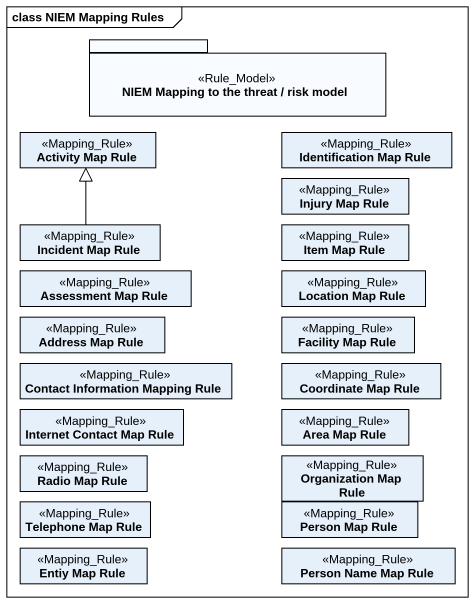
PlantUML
@startuml
mainframe class NIEM Mapping Rules
hide circle
hide empty members
package "NIEM Mapping to the threat / risk model" as NIEM_Mapping_to_the_threat <<Rule_Model>> {
}
class "Activity Map Rule" as Activity_Map_Rule <<Mapping_Rule>>
class "Identification Map Rule" as Identification_Map_Rule <<Mapping_Rule>>
class "Injury Map Rule" as Injury_Map_Rule <<Mapping_Rule>>
class "Assessment Map Rule" as Assessment_Map_Rule <<Mapping_Rule>>
class "Incident Map Rule" as Incident_Map_Rule <<Mapping_Rule>>
class "Item Map Rule" as Item_Map_Rule <<Mapping_Rule>>
class "Location Map Rule" as Location_Map_Rule <<Mapping_Rule>>
class "Address Map Rule" as Address_Map_Rule <<Mapping_Rule>>
class "Facility Map Rule" as Facility_Map_Rule <<Mapping_Rule>>
class "Contact Information Mapping Rule" as Contact_Information_Mapping <<Mapping_Rule>>
class "Coordinate Map Rule" as Coordinate_Map_Rule <<Mapping_Rule>>
class "Internet Contact Map Rule" as Internet_Contact_Map_Rule <<Mapping_Rule>>
class "Area Map Rule" as Area_Map_Rule <<Mapping_Rule>>
class "Radio Map Rule" as Radio_Map_Rule <<Mapping_Rule>>
class "Organization Map Rule" as Organization_Map_Rule <<Mapping_Rule>>
class "Telephone Map Rule" as Telephone_Map_Rule <<Mapping_Rule>>
class "Person Map Rule" as Person_Map_Rule <<Mapping_Rule>>
class "Entiy Map Rule" as Entiy_Map_Rule <<Mapping_Rule>>
class "Person Name Map Rule" as Person_Name_Map_Rule <<Mapping_Rule>>
Incident_Map_Rule -up-|> Activity_Map_Rule
@enduml
